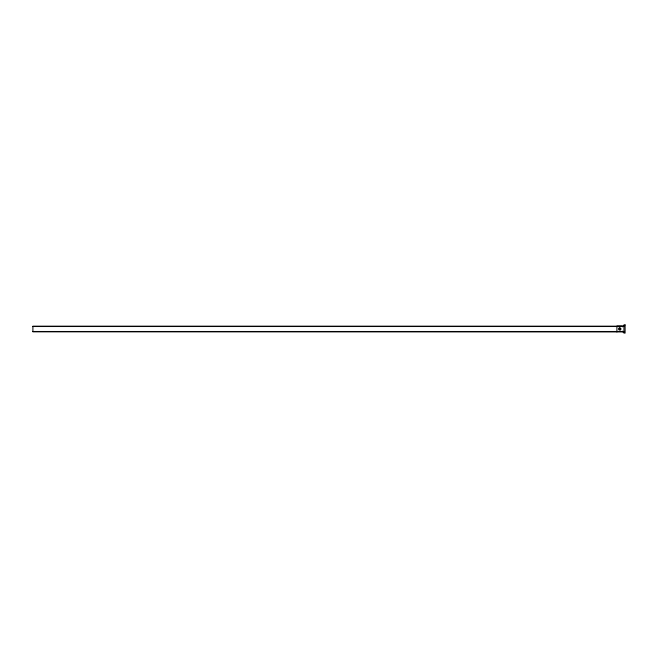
<?xml version="1.0" encoding="UTF-8"?>
<svg xmlns="http://www.w3.org/2000/svg" width="658" height="658" viewBox="0 0 658 658"><rect width="100%" height="100%" fill="white"/><g stroke="black" fill="none" stroke-linecap="round" stroke-linejoin="round"><path stroke-width="0.99" d="M619.219 328.646L619.219 329.354L620.181 329.609L620.436 328.646L619.482 328.391M623.932 326.072L616.908 326.072L616.908 331.928M32.9 326.524L622.41 326.524M32.9 331.476L622.41 331.476M623.932 331.928L32.9 331.829L32.9 326.171L622.41 326.171L622.41 326.853M622.41 331.147L622.41 331.829M619.219 327.947L618.619 329L619.219 330.053L620.436 330.053L621.045 329L620.436 327.947L619.219 327.947M625.1 324.904L623.932 324.904L623.932 333.096L625.1 333.096L625.1 324.904"/></g></svg>
